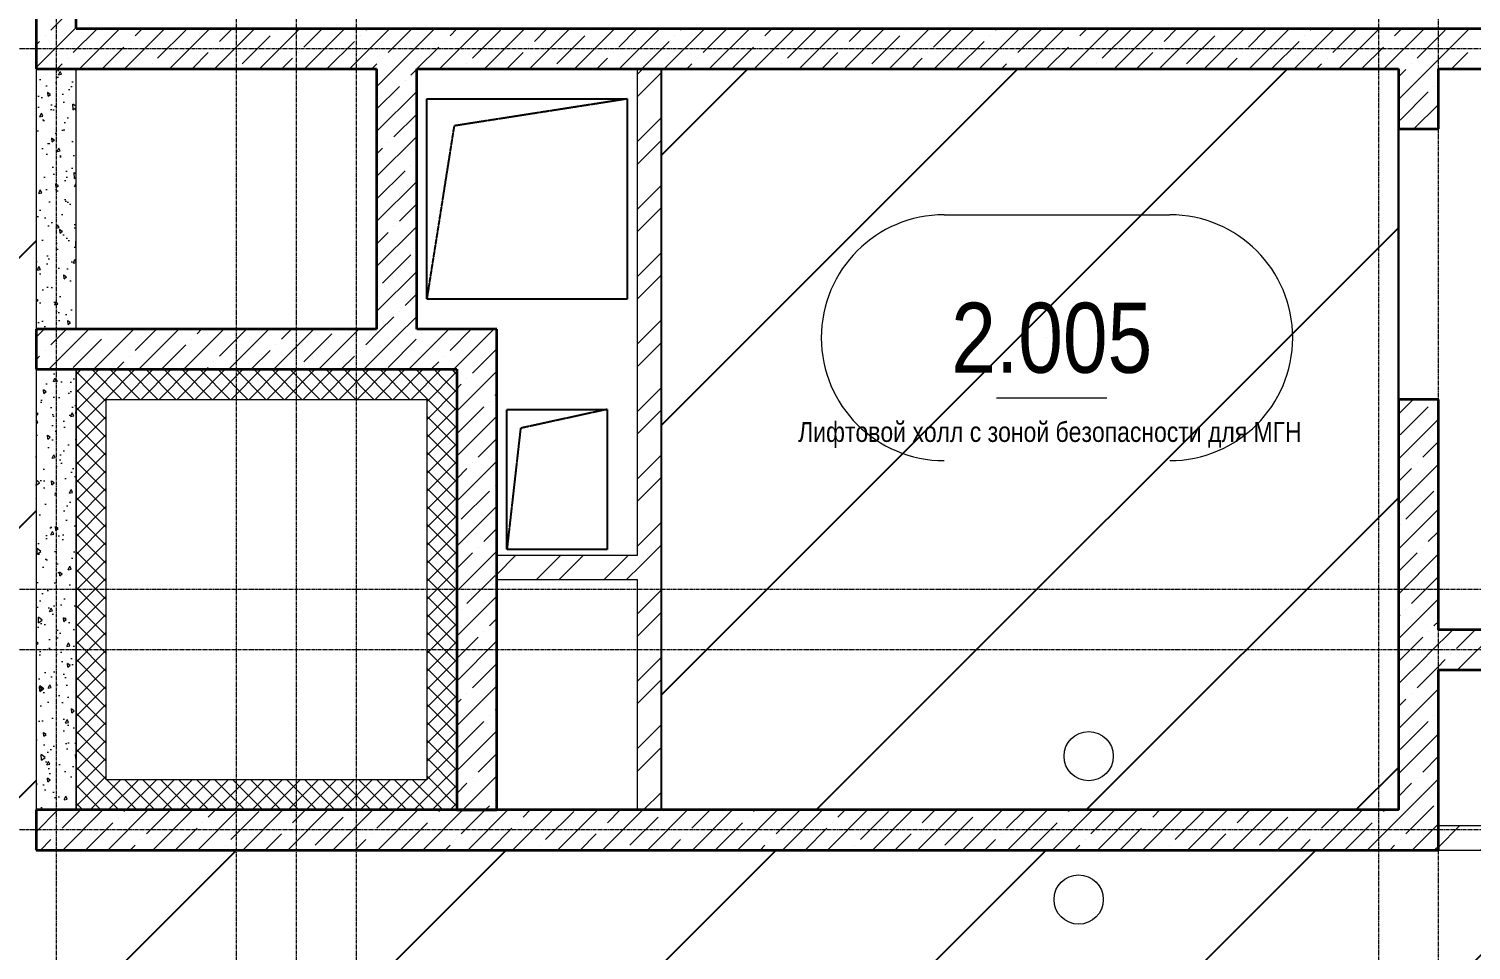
# Model space of a CAD drawing. Header units: millimetres. Extents: x 538266 to 1167394, y 114608 to 637157.
# Drawn here: x 840502 to 847701, y 147313 to 151913 of the extents above; entities that cross this region are included whole.
import ezdxf
from ezdxf.enums import TextEntityAlignment as Align

# ---------------------------------------------------------------- set-up
doc = ezdxf.new("R2010")
doc.units = ezdxf.units.MM
doc.linetypes.add('CENTER2', pattern=[28.575, 19.05, -3.175, 3.175, -3.175])
doc.linetypes.add('HIDDEN', pattern=[9.525, 6.35, -3.175])
doc.layers.get('Defpoints').update_dxf_attribs({"color": 140})
for name, color, linetype, lineweight in [('АР_Area', 5, 'Continuous', 5), ('АР_Стены ЖБ', 7, 'Continuous', 35), ('АР_Стены кирпич', 32, 'Continuous', 20), ('АР_Стены ПЕНОблок', 52, 'Continuous', 20), ('АР_Утеплитель', 31, 'Continuous', 0), ('АР_Штриховка', 8, 'Continuous', 0)]:
    doc.layers.add(name, color=color, linetype=linetype, lineweight=lineweight)
doc.layers.add('РД_Оси_100', color=7, linetype='Continuous', lineweight=0, true_color=0x525252)
doc.layers.add('СКУД', color=7, linetype='Continuous', lineweight=30, true_color=0xff1a1a)
doc.layers.add('ФВ-5', color=7, linetype='Continuous')
doc.styles.add('style1', font='ARIALN.TTF')

# ---------------------------------------------------------------- blocks, each defined once
blk = doc.blocks.new('MOK-МаркаПом_овал_ареал')
for p, q in [((-5.365, 6.138), (5.888, 6.138)), ((-2.75, -3), (2.75, -3))]:
    blk.add_line(p, q)
for centre, radius, start, end in [((-5.365, 0), 6.138, 90, 270), ((5.888, 0), 6.138, 270, 90), ((-7.411, 0), 7.161, 0, 0.00095)]:
    blk.add_arc(centre, radius, start, end)
at = {"color": 0, "style": 'style1'}
blk.add_attdef('АР-ПОМЕЩЕНИЕ:НОМЕР', text='', height=3, dxfattribs=at).set_placement((0.261, 0), align=Align.MIDDLE)
at = {"layer": 'Defpoints', "color": 2, "style": 'style1'}
blk.add_attdef('АР-ПОМЕЩЕНИЕ:НАИМЕНОВАНИЕ', text='', height=1, dxfattribs=at).set_placement((-0.094, -4.814), align=Align.MIDDLE)
blk = doc.blocks.new('2_этаж')
at = {"layer": 'АР_Штриховка', "linetype": 'Continuous', "lineweight": 0, "true_color": 0x000000}
h = blk.add_hatch(dxfattribs=at)
h.set_pattern_fill('AR-CONC', color=18, angle=45, style=0)
h.set_pattern_definition([(95, (602274.53, -6e-11), (140.09465, 117.55338), [19.05, -209.55]), (40, (602274.53, -6e-11), (-160.01845, 110.17673), [15.24, -167.64058]), (145.45144, (602286.2, 9.8), (-19.9238, 227.7301), [16.19, -178.09024]), (91.1842, (602238.6, 35.92), (221.41024, 161.9534), [28.575, -314.325]), (141.63556, (602257.06, 49.42), (-7.0866, 342.82676), [24.28502, -267.1356]), (36.18415, (602238.6, 35.92), (-7.0866, 342.82676), [22.85997, -251.45973]), (66, (602265.55, 44.9), (179.51998, 34.89515), [19.05, -209.55]), (11, (602265.55, 44.9), (-86.53993, 173.9412), [15.24, -167.64]), (116.45145, (602280.51, 47.81), (92.98005, 208.83634), [16.19, -178.08994]), (82.5, (602274.53, -6e-11), (-57.60547, 61.973414), [0, -165.608, 0, -170.18, 0, -168.275]), (52.5, (602274.53, -6e-11), (-23.589727, 118.087), [0, -97.028, 0, -161.798, 0, -64.135]), (12.5, (602234.48, -40.05), (99.927863, 91.826196), [0, -63.5, 0, -198.12, 0, -262.89]), (2.5, (602216.52, -58.01), (86.763904, 122.72239), [0, -82.55, 0, -131.572, 0, -186.69])])
h.paths.add_polyline_path([(684173.6, 150413.2), (684373.6, 150413.2), (684373.6, 151713.2), (684173.6, 151713.2)], flags=0)
h = blk.add_hatch(dxfattribs=at)
h.set_pattern_fill('ANSI32', color=18, scale=25, angle=-360, style=0)
h.set_pattern_definition([(45, (602274.53, 3e-11), (-168.3798, 168.3798), []), (45, (602386.78, 3e-11), (-168.3798, 168.3798), [])])
h.paths.add_polyline_path([(687293.6, 151713.2), (687173.6, 151713.2), (687173.6, 149283.2), (687203.6, 149203.2), (687293.6, 149163.2)], flags=0)
h.paths.add_polyline_path([(687293.6, 149163.2), (687203.6, 149203.2), (687173.6, 149163.2), (687173.6, 148013.2), (687293.6, 148013.2)], flags=0)
h = blk.add_hatch(dxfattribs=at)
h.set_pattern_fill('AR-CONC', color=18, angle=45, style=0)
h.set_pattern_definition([(95, (602274.53, 0), (140.09465, 117.55338), [19.05, -209.55]), (40, (602274.53, 0), (-160.01845, 110.17673), [15.24, -167.64058]), (145.45144, (602286.2, 9.8), (-19.9238, 227.7301), [16.19, -178.09024]), (91.1842, (602238.6, 35.92), (221.41024, 161.9534), [28.575, -314.325]), (141.63556, (602257.06, 49.42), (-7.0866, 342.82676), [24.28502, -267.1356]), (36.18415, (602238.6, 35.92), (-7.0866, 342.82676), [22.85997, -251.45973]), (66, (602265.55, 44.9), (179.51998, 34.89515), [19.05, -209.55]), (11, (602265.55, 44.9), (-86.53993, 173.9412), [15.24, -167.64]), (116.45145, (602280.51, 47.81), (92.98005, 208.83634), [16.19, -178.08994]), (82.5, (602274.53, 0), (-57.60547, 61.973414), [0, -165.608, 0, -170.18, 0, -168.275]), (52.5, (602274.53, 0), (-23.589727, 118.087), [0, -97.028, 0, -161.798, 0, -64.135]), (12.5, (602234.48, -40.05), (99.927863, 91.826196), [0, -63.5, 0, -198.12, 0, -262.89]), (2.5, (602216.52, -58.01), (86.763904, 122.72239), [0, -82.55, 0, -131.572, 0, -186.69])])
h.paths.add_polyline_path([(684173.6, 148013.2), (684373.6, 148013.2), (684373.6, 150213.2), (684173.6, 150213.2)], flags=0)
h = blk.add_hatch(dxfattribs=at)
h.set_pattern_fill('ANSI37', color=18, scale=20, angle=-360, style=0)
h.set_pattern_definition([(45, (602274.53, 3e-11), (-44.90128, 44.90128), []), (135, (602274.53, 3e-11), (-44.90128, -44.90128), [])])
h.paths.add_polyline_path([(684523.6, 150063.2), (684373.6, 150213.2), (684373.6, 148013.2), (684523.6, 148163.2)], flags=0)
h = blk.add_hatch(dxfattribs=at)
h.set_pattern_fill('ANSI37', color=18, scale=20, angle=-360, style=0)
h.set_pattern_definition([(45, (602274.53, -0.0002), (-44.90128, 44.90128), []), (135, (602274.53, -0.0002), (-44.90128, -44.90128), [])])
h.paths.add_polyline_path([(684373.6, 150213.2), (684523.6, 150063.2), (686123.6, 150063.2), (686273.6, 150213.2)], flags=0)
h = blk.add_hatch(dxfattribs=at)
h.set_pattern_fill('ANSI37', color=18, scale=20, style=0)
h.set_pattern_definition([(45, (602274.53, -3e-11), (-44.90128, 44.90128), []), (135, (602274.53, -3e-11), (-44.90128, -44.90128), [])])
h.paths.add_polyline_path([(686123.6, 148163.2), (686273.6, 148013.2), (686273.6, 150213.2), (686123.6, 150063.2)], flags=0)
h = blk.add_hatch(dxfattribs=at)
h.set_pattern_fill('ANSI32', color=18, scale=25, angle=-360, style=0)
h.set_pattern_definition([(45, (602274.53, -4e-10), (-168.3798, 168.3798), []), (45, (602386.78, -4e-10), (-168.3798, 168.3798), [])])
h.paths.add_polyline_path([(686473.6, 149283.2), (686473.6, 149163.2), (687173.6, 149163.2), (687203.6, 149203.2), (687173.6, 149283.2)], flags=0)
h = blk.add_hatch(dxfattribs=at)
h.set_pattern_fill('ANSI37', color=18, scale=20, angle=-360, style=0)
h.set_pattern_definition([(45, (602274.53, -0.0002), (-44.90128, 44.90128), []), (135, (602274.53, -0.0002), (-44.90128, -44.90128), [])])
h.paths.add_polyline_path([(684523.6, 148163.2), (684373.6, 148013.2), (686273.6, 148013.2), (686123.6, 148163.2)], flags=0)
h = blk.add_hatch(dxfattribs=at)
h.set_pattern_fill('ANSI32', color=18, scale=25, style=0)
h.set_pattern_definition([(45, (602274.53, 9e-05), (-168.3798, 168.3798), []), (45, (602386.78, 9e-05), (-168.3798, 168.3798), [])])
h.paths.add_polyline_path([(691173.6, 147933.2), (691173.6, 147813.2), (692875.3, 147813.2), (692875.3, 147933.2)], flags=0)
at = {"color": 18, "linetype": 'HIDDEN', "ltscale": 0.07, "true_color": 0x000000}
for p, q in [((686123.6, 151563.2), (687123.6, 151563.2)), ((686123.6, 150563.2), (686123.6, 151563.2)), ((686123.6, 151563.2), (687123.6, 151563.2)), ((686123.6, 150563.2), (686123.6, 151563.2)), ((687123.6, 151563.2), (686260.1, 151428.6)), ((687123.6, 151563.2), (686260.1, 151428.6)), ((687123.6, 151563.2), (687123.6, 150563.2)), ((687123.6, 151563.2), (687123.6, 150563.2)), ((686260.1, 151428.6), (686123.6, 150563.2)), ((686260.1, 151428.6), (686123.6, 150563.2)), ((687123.6, 150563.2), (686123.6, 150563.2)), ((687123.6, 150563.2), (686123.6, 150563.2)), ((686523.6, 150013.2), (687023.6, 150013.2)), ((686523.6, 149313.2), (686523.6, 150013.2)), ((686523.6, 150013.2), (687023.6, 150013.2)), ((686523.6, 149313.2), (686523.6, 150013.2)), ((687023.6, 150013.2), (686591.9, 149919)), ((687023.6, 150013.2), (686591.9, 149919)), ((687023.6, 150013.2), (687023.6, 149313.2)), ((687023.6, 150013.2), (687023.6, 149313.2)), ((686591.9, 149919), (686523.6, 149313.2)), ((686591.9, 149919), (686523.6, 149313.2)), ((687023.6, 149313.2), (686523.6, 149313.2)), ((687023.6, 149313.2), (686523.6, 149313.2))]:
    blk.add_line(p, q, dxfattribs=at)
at = {"layer": 'АР_Стены ЖБ', "color": 18, "linetype": 'Continuous', "lineweight": 35, "true_color": 0x000000}
for p, q in [((684173.6, 156113.2), (684173.6, 151713.2)), ((684373.6, 151913.2), (684373.6, 155913.2)), ((685873.6, 151913.2), (684373.6, 151913.2)), ((691173.6, 151913.2), (685873.6, 151913.2)), ((692873.6, 151913.2), (691173.6, 151913.2)), ((684173.6, 151713.2), (685873.6, 151713.2)), ((685873.6, 151713.2), (685873.6, 150413.2)), ((686073.6, 151713.2), (690973.6, 151713.2)), ((686073.6, 150413.2), (686073.6, 151713.2)), ((690973.6, 151713.2), (690973.6, 151413.2)), ((691173.6, 151713.2), (692873.6, 151713.2)), ((691173.6, 151413.2), (691173.6, 151713.2)), ((690973.6, 151413.2), (691173.6, 151413.2)), ((684173.6, 150413.2), (684173.6, 150213.2)), ((685873.6, 150413.2), (684173.6, 150413.2)), ((686473.6, 150413.2), (686073.6, 150413.2)), ((686473.6, 148013.2), (686473.6, 150413.2)), ((684173.6, 150213.2), (685873.6, 150213.2)), ((685873.6, 150213.2), (686273.6, 150213.2)), ((686273.6, 150213.2), (686273.6, 148013.2)), ((691173.6, 150063.2), (690973.6, 150063.2)), ((690973.6, 150063.2), (690973.6, 148713.2)), ((691173.6, 148913.2), (691173.6, 150063.2)), ((692873.6, 148913.2), (691173.6, 148913.2)), ((690973.6, 148713.2), (690973.6, 148013.2)), ((691173.6, 147813.2), (691173.6, 148713.2)), ((691173.6, 148713.2), (692873.6, 148713.2)), ((690973.6, 148013.2), (684173.6, 148013.2)), ((684173.6, 148013.2), (684173.6, 147813.2)), ((686273.6, 148013.2), (686473.6, 148013.2)), ((684173.6, 147813.2), (691173.6, 147813.2))]:
    blk.add_line(p, q, dxfattribs=at)
at = {"layer": 'АР_Стены кирпич', "color": 18, "linetype": 'Continuous', "lineweight": 20, "true_color": 0x000000}
for p, q in [((687293.6, 151713.2), (687173.6, 151713.2)), ((687173.6, 151713.2), (687173.6, 149283.2)), ((687293.6, 149163.2), (687293.6, 151713.2)), ((686473.6, 149283.2), (686473.6, 149163.2)), ((687173.6, 149283.2), (686473.6, 149283.2)), ((686473.6, 149163.2), (687173.6, 149163.2)), ((687173.6, 149163.2), (687173.6, 148013.2)), ((687293.6, 148013.2), (687293.6, 149163.2)), ((687173.6, 148013.2), (687293.6, 148013.2)), ((691173.6, 147933.2), (691173.6, 147813.2)), ((692875.3, 147933.2), (691173.6, 147933.2)), ((691173.6, 147813.2), (692875.3, 147813.2))]:
    blk.add_line(p, q, dxfattribs=at)
at = {"layer": 'АР_Стены ПЕНОблок', "color": 18, "linetype": 'Continuous', "lineweight": 20, "true_color": 0x000000}
for p, q in [((684373.6, 151713.2), (684173.6, 151713.2)), ((684173.6, 151713.2), (684173.6, 150413.2)), ((684373.6, 150413.2), (684373.6, 151713.2)), ((684173.6, 150413.2), (684373.6, 150413.2)), ((684373.6, 150213.2), (684173.6, 150213.2)), ((684173.6, 150213.2), (684173.6, 148013.2)), ((684373.6, 148013.2), (684373.6, 150213.2)), ((684173.6, 148013.2), (684373.6, 148013.2))]:
    blk.add_line(p, q, dxfattribs=at)
at = {"layer": 'АР_Утеплитель', "color": 18, "linetype": 'Continuous', "lineweight": 0, "true_color": 0x000000}
for p, q in [((684373.6, 150213.2), (684373.6, 148013.2)), ((686273.6, 150213.2), (684373.6, 150213.2)), ((686273.6, 148013.2), (686273.6, 150213.2)), ((684523.6, 148163.2), (684523.6, 150063.2)), ((684523.6, 150063.2), (686123.6, 150063.2)), ((686123.6, 150063.2), (686123.6, 148163.2)), ((686123.6, 148163.2), (684523.6, 148163.2)), ((684373.6, 148013.2), (686273.6, 148013.2))]:
    blk.add_line(p, q, dxfattribs=at)
at = {"layer": 'АР_Штриховка', "color": 18, "linetype": 'Continuous', "lineweight": 5, "true_color": 0x000000}
for p, q in [((684247.4, 151906.6), (684373.6, 152032.8)), ((684173.6, 151720.5), (684373.6, 151920.5)), ((684359.7, 151794.4), (684478.5, 151913.2)), ((684390.8, 151713.2), (684590.8, 151913.2)), ((684615.3, 151713.2), (684815.3, 151913.2)), ((684668.4, 151878.6), (684703, 151913.2)), ((684780.6, 151766.3), (684920.9, 151906.6)), ((684839.8, 151713.2), (685039.8, 151913.2)), ((685064.3, 151713.2), (685264.3, 151913.2)), ((685089.3, 151850.5), (685152.1, 151913.2)), ((685288.8, 151713.2), (685488.8, 151913.2)), ((685370, 151906.6), (685370, 151906.6)), ((685510.3, 151822.5), (685601.1, 151913.2)), ((685513.3, 151713.2), (685713.3, 151913.2)), ((685819, 151906.6), (685825.6, 151913.2)), ((685893.3, 151868.8), (685937.8, 151913.2)), ((685931.2, 151794.4), (686050.1, 151913.2)), ((685992.7, 151743.6), (686162.3, 151913.2)), ((686186.8, 151713.2), (686386.8, 151913.2)), ((686239.9, 151878.6), (686274.6, 151913.2)), ((686352.2, 151766.3), (686492.5, 151906.6)), ((686411.4, 151713.2), (686611.4, 151913.2)), ((686635.9, 151713.2), (686835.9, 151913.2)), ((686660.9, 151850.5), (686723.6, 151913.2)), ((686860.4, 151713.2), (687060.4, 151913.2)), ((686941.5, 151906.6), (686941.5, 151906.6)), ((687081.8, 151822.5), (687172.6, 151913.2)), ((687084.9, 151713.2), (687284.9, 151913.2)), ((687309.4, 151713.2), (687509.4, 151913.2)), ((687390.5, 151906.6), (687397.1, 151913.2)), ((687502.8, 151794.4), (687621.6, 151913.2)), ((687533.9, 151713.2), (687733.9, 151913.2)), ((687758.4, 151713.2), (687958.4, 151913.2)), ((687811.5, 151878.6), (687846.1, 151913.2)), ((687923.7, 151766.3), (688064, 151906.6)), ((687982.9, 151713.2), (688182.9, 151913.2)), ((688207.4, 151713.2), (688407.4, 151913.2)), ((688232.4, 151850.5), (688295.1, 151913.2)), ((688431.9, 151713.2), (688631.9, 151913.2)), ((688513.1, 151906.6), (688513.1, 151906.6)), ((688653.4, 151822.5), (688744.2, 151913.2)), ((688656.4, 151713.2), (688856.4, 151913.2)), ((688880.9, 151713.2), (689080.9, 151913.2)), ((688962.1, 151906.6), (688968.7, 151913.2)), ((689074.3, 151794.4), (689193.2, 151913.2)), ((689105.4, 151713.2), (689305.4, 151913.2)), ((689329.9, 151713.2), (689529.9, 151913.2)), ((689383, 151878.6), (689417.7, 151913.2)), ((689495.3, 151766.3), (689635.6, 151906.6)), ((689554.4, 151713.2), (689754.4, 151913.2)), ((689778.9, 151713.2), (689978.9, 151913.2)), ((689804, 151850.5), (689866.7, 151913.2)), ((690003.5, 151713.2), (690203.5, 151913.2)), ((690084.6, 151906.6), (690084.6, 151906.6)), ((690224.9, 151822.5), (690315.7, 151913.2)), ((690228, 151713.2), (690428, 151913.2)), ((690452.5, 151713.2), (690652.5, 151913.2)), ((690533.6, 151906.6), (690540.2, 151913.2)), ((690645.9, 151794.4), (690764.7, 151913.2)), ((690677, 151713.2), (690877, 151913.2)), ((690901.5, 151713.2), (691101.5, 151913.2)), ((690954.6, 151878.6), (690989.2, 151913.2)), ((691141.4, 151841), (691207.1, 151906.6)), ((691146.4, 151733.6), (691326, 151913.2)), ((684173.6, 151832.8), (684191.3, 151850.5)), ((684219.4, 151878.6), (684219.4, 151878.6)), ((684640.3, 151850.5), (684640.3, 151850.5)), ((685201.6, 151738.3), (685341.9, 151878.6)), ((685625.6, 151713.2), (685762.8, 151850.5)), ((685737.8, 151713.2), (685893.3, 151868.8)), ((685790.9, 151878.6), (685790.9, 151878.6)), ((686211.9, 151850.5), (686211.9, 151850.5)), ((686773.1, 151738.3), (686913.4, 151878.6)), ((687197.1, 151713.2), (687334.4, 151850.5)), ((687362.5, 151878.6), (687362.5, 151878.6)), ((687783.4, 151850.5), (687783.4, 151850.5)), ((688344.7, 151738.3), (688485, 151878.6)), ((688768.7, 151713.2), (688905.9, 151850.5)), ((688934, 151878.6), (688934, 151878.6)), ((689355, 151850.5), (689355, 151850.5)), ((689916.2, 151738.3), (690056.5, 151878.6)), ((690340.2, 151713.2), (690477.5, 151850.5)), ((690505.5, 151878.6), (690505.5, 151878.6)), ((690926.5, 151850.5), (690926.5, 151850.5)), ((691066.8, 151766.3), (691141.4, 151841)), ((684331.6, 151766.3), (684331.6, 151766.3)), ((684503, 151713.2), (684612.3, 151822.5)), ((684952.1, 151713.2), (685033.2, 151794.4)), ((685061.3, 151822.5), (685061.3, 151822.5)), ((685401.1, 151713.2), (685454.2, 151766.3)), ((685482.2, 151794.4), (685482.2, 151794.4)), ((685903.2, 151766.3), (685903.2, 151766.3)), ((686074.6, 151713.2), (686183.8, 151822.5)), ((686523.6, 151713.2), (686604.7, 151794.4)), ((686632.8, 151822.5), (686632.8, 151822.5)), ((686972.6, 151713.2), (687025.7, 151766.3)), ((687053.8, 151794.4), (687053.8, 151794.4)), ((687474.7, 151766.3), (687474.7, 151766.3)), ((687646.1, 151713.2), (687755.3, 151822.5)), ((688095.1, 151713.2), (688176.3, 151794.4)), ((688204.4, 151822.5), (688204.4, 151822.5)), ((688544.2, 151713.2), (688597.2, 151766.3)), ((688625.3, 151794.4), (688625.3, 151794.4)), ((689046.3, 151766.3), (689046.3, 151766.3)), ((689217.7, 151713.2), (689326.9, 151822.5)), ((689666.7, 151713.2), (689747.8, 151794.4)), ((689775.9, 151822.5), (689775.9, 151822.5)), ((690115.7, 151713.2), (690168.8, 151766.3)), ((690196.8, 151794.4), (690196.8, 151794.4)), ((690617.8, 151766.3), (690617.8, 151766.3)), ((690789.2, 151713.2), (690898.4, 151822.5)), ((691238.2, 151713.2), (691319.4, 151794.4)), ((684278.5, 151713.2), (684303.6, 151738.3)), ((684752.6, 151738.3), (684752.6, 151738.3)), ((685850.1, 151713.2), (685875.1, 151738.3)), ((685873.6, 151624.5), (685992.7, 151743.6)), ((686043.5, 151682.1), (686073.6, 151712.2)), ((686324.1, 151738.3), (686324.1, 151738.3)), ((687421.6, 151713.2), (687446.6, 151738.3)), ((687895.7, 151738.3), (687895.7, 151738.3)), ((688993.2, 151713.2), (689018.2, 151738.3)), ((689467.2, 151738.3), (689467.2, 151738.3)), ((690564.7, 151713.2), (690589.7, 151738.3)), ((690973.6, 151560.8), (691146.4, 151733.6)), ((690973.6, 151673.1), (691010.7, 151710.2)), ((691038.7, 151738.3), (691038.7, 151738.3)), ((685873.6, 151512.2), (685987.4, 151626)), ((686015.4, 151654.1), (686015.4, 151654.1)), ((691151, 151626), (691151, 151626)), ((685873.6, 151400), (686073.6, 151600)), ((690982.6, 151457.6), (691122.9, 151597.9)), ((685959.3, 151373.4), (686073.6, 151487.7)), ((691050.5, 151413.2), (691173.6, 151536.3)), ((691162.7, 151413.2), (691173.6, 151424.1)), ((685873.6, 151175.5), (686073.6, 151375.5)), ((685931.2, 151345.4), (685931.2, 151345.4)), ((685873.6, 151287.7), (685903.2, 151317.3)), ((686071.5, 151261.2), (686073.6, 151263.2)), ((685875.1, 151064.7), (686015.4, 151205.1)), ((686043.5, 151233.1), (686043.5, 151233.1)), ((685873.6, 150951), (686073.6, 151151)), ((685987.4, 150952.5), (686073.6, 151038.7)), ((685873.6, 150726.5), (686073.6, 150926.5)), ((685873.6, 150838.7), (685931.2, 150896.4)), ((685959.3, 150924.4), (685959.3, 150924.4)), ((685903.2, 150643.8), (686043.5, 150784.1)), ((686071.5, 150812.2), (686071.5, 150812.2)), ((685873.6, 150501.9), (686073.6, 150701.9)), ((685875.1, 150615.7), (685875.1, 150615.7)), ((686015.4, 150531.5), (686073.6, 150589.7)), ((685887, 150403.2), (685959.3, 150475.4)), ((685970.9, 150374.7), (686073.6, 150477.4)), ((685987.4, 150503.5), (685987.4, 150503.5)), ((684173.6, 150373.5), (684213.3, 150413.2)), ((684237.8, 150213.2), (684437.8, 150413.2)), ((684247.4, 150335.1), (684325.6, 150413.2)), ((684462.3, 150213.2), (684662.3, 150413.2)), ((684528.1, 150391.2), (684528.1, 150391.2)), ((684668.4, 150307), (684774.6, 150413.2)), ((684686.8, 150213.2), (684886.8, 150413.2)), ((684911.4, 150213.2), (685111.4, 150413.2)), ((684977.1, 150391.2), (684999.1, 150413.2)), ((685089.3, 150279), (685223.6, 150413.2)), ((685135.9, 150213.2), (685335.9, 150413.2)), ((685360.4, 150213.2), (685560.4, 150413.2)), ((685398, 150363.2), (685448.1, 150413.2)), ((685510.3, 150250.9), (685650.6, 150391.2)), ((685584.9, 150213.2), (685784.9, 150413.2)), ((685819, 150335.1), (685887, 150403.2)), ((686033.9, 150213.2), (686233.9, 150413.2)), ((686099.6, 150391.2), (686099.6, 150391.2)), ((686239.9, 150307), (686346.1, 150413.2)), ((686258.4, 150213.2), (686458.4, 150413.2)), ((684359.7, 150222.8), (684500, 150363.2)), ((684799.1, 150213.2), (684920.9, 150335.1)), ((684949, 150363.2), (684949, 150363.2)), ((685370, 150335.1), (685370, 150335.1)), ((685809.4, 150213.2), (685924.9, 150328.8)), ((685924.9, 150328.8), (685970.9, 150374.7)), ((685931.2, 150222.8), (686071.5, 150363.2)), ((686352.2, 150194.8), (686473.6, 150316.2)), ((684173.6, 150261.2), (684191.3, 150279)), ((684219.4, 150307), (684219.4, 150307)), ((684574.6, 150213.2), (684612.3, 150250.9)), ((684640.3, 150279), (684640.3, 150279)), ((685061.3, 150250.9), (685061.3, 150250.9)), ((685248.1, 150213.2), (685341.9, 150307)), ((685697.1, 150213.2), (685762.8, 150279)), ((685790.9, 150307), (685790.9, 150307)), ((686146.1, 150213.2), (686183.8, 150250.9)), ((686211.9, 150279), (686211.9, 150279)), ((685023.6, 150213.2), (685033.2, 150222.8)), ((685482.2, 150222.8), (685482.2, 150222.8)), ((686273.6, 150003.9), (686473.6, 150203.9)), ((686273.6, 150116.2), (686296.1, 150138.7)), ((686324.1, 150166.7), (686324.1, 150166.7)), ((686436.4, 150054.5), (686436.4, 150054.5)), ((686464.4, 150082.5), (686473.6, 150091.7)), ((690973.6, 149989.3), (691047.5, 150063.2)), ((691151, 150054.5), (691151, 150054.5)), ((686273.6, 149891.7), (686408.3, 150026.4)), ((686273.6, 149779.4), (686473.6, 149979.4)), ((690973.6, 149764.8), (691173.6, 149964.8)), ((690982.6, 149886.1), (691122.9, 150026.4)), ((686380.2, 149773.8), (686473.6, 149867.2)), ((691094.9, 149773.8), (691173.6, 149852.5)), ((686273.6, 149554.9), (686473.6, 149754.9)), ((686352.2, 149745.8), (686352.2, 149745.8)), ((690973.6, 149540.3), (691173.6, 149740.3)), ((691066.8, 149745.8), (691066.8, 149745.8)), ((686273.6, 149667.2), (686324.1, 149717.7)), ((690973.6, 149652.5), (691038.7, 149717.7)), ((686296.1, 149465.1), (686436.4, 149605.5)), ((686464.4, 149633.5), (686464.4, 149633.5)), ((691010.7, 149465.1), (691151, 149605.5)), ((686273.6, 149330.4), (686473.6, 149530.4)), ((690973.6, 149315.8), (691173.6, 149515.8)), ((686408.3, 149352.9), (686473.6, 149418.2)), ((690982.6, 149437.1), (690982.6, 149437.1)), ((691122.9, 149352.9), (691173.6, 149403.5)), ((686380.2, 149324.8), (686380.2, 149324.8)), ((691094.9, 149324.8), (691094.9, 149324.8)), ((686273.6, 149105.9), (686473.6, 149305.9)), ((686273.6, 149218.2), (686352.2, 149296.8)), ((690973.6, 149203.5), (691066.8, 149296.8)), ((690973.6, 149091.3), (691173.6, 149291.3)), ((686324.1, 149044.2), (686464.4, 149184.5)), ((691038.7, 149044.2), (691173.6, 149179)), ((686273.6, 148881.4), (686473.6, 149081.4)), ((690973.6, 148866.8), (691173.6, 149066.8)), ((686296.1, 149016.1), (686296.1, 149016.1)), ((686436.4, 148931.9), (686473.6, 148969.1)), ((690973.6, 148979), (690982.6, 148988.1)), ((691010.7, 149016.1), (691010.7, 149016.1)), ((691151, 148931.9), (691173.6, 148954.5)), ((686273.6, 148769.1), (686380.2, 148875.8)), ((686408.3, 148903.9), (686408.3, 148903.9)), ((690973.6, 148754.5), (691094.9, 148875.8)), ((691122.9, 148903.9), (691122.9, 148903.9)), ((691131, 148799.7), (691244.6, 148913.2)), ((691263.3, 148819.7), (691356.8, 148913.2)), ((691269.1, 148713.2), (691469.1, 148913.2)), ((686273.6, 148656.9), (686473.6, 148856.9)), ((686352.2, 148623.2), (686473.6, 148744.6)), ((690973.6, 148642.3), (691101.4, 148770)), ((691101.4, 148770), (691131, 148799.7)), ((691166.4, 148722.8), (691207.1, 148763.6)), ((691235.2, 148791.6), (691235.2, 148791.6)), ((691066.8, 148623.2), (691166.4, 148722.8)), ((686273.6, 148432.4), (686473.6, 148632.4)), ((686324.1, 148595.2), (686324.1, 148595.2)), ((690973.6, 148417.7), (691173.6, 148617.7)), ((691038.7, 148595.2), (691038.7, 148595.2)), ((686273.6, 148544.6), (686296.1, 148567.1)), ((686464.4, 148511), (686473.6, 148520.1)), ((690973.6, 148530), (691010.7, 148567.1)), ((686273.6, 148320.1), (686408.3, 148454.9)), ((686436.4, 148482.9), (686436.4, 148482.9)), ((690982.6, 148314.5), (691122.9, 148454.9)), ((691151, 148482.9), (691151, 148482.9)), ((686273.6, 148207.9), (686473.6, 148407.9)), ((690973.6, 148193.2), (691173.6, 148393.2)), ((686380.2, 148202.3), (686473.6, 148295.6)), ((691094.9, 148202.3), (691173.6, 148281)), ((686303.5, 148013.2), (686473.6, 148183.4)), ((686352.2, 148174.2), (686352.2, 148174.2)), ((690995.8, 147991), (691173.6, 148168.7)), ((691066.8, 148174.2), (691066.8, 148174.2)), ((686273.6, 148095.6), (686324.1, 148146.2)), ((690973.6, 148081), (691038.7, 148146.2)), ((684173.6, 147903.9), (684282.9, 148013.2)), ((684303.6, 147921.7), (684395.1, 148013.2)), ((684307.4, 147813.2), (684507.4, 148013.2)), ((684531.9, 147813.2), (684731.9, 148013.2)), ((684612.3, 148005.8), (684619.7, 148013.2)), ((684724.5, 147893.6), (684844.2, 148013.2)), ((684756.4, 147813.2), (684956.4, 148013.2)), ((684980.9, 147813.2), (685180.9, 148013.2)), ((685033.2, 147977.8), (685068.7, 148013.2)), ((685205.4, 147813.2), (685405.4, 148013.2)), ((685429.9, 147813.2), (685629.9, 148013.2)), ((685454.2, 147949.7), (685517.7, 148013.2)), ((685654.4, 147813.2), (685854.4, 148013.2)), ((685875.1, 147921.7), (685966.7, 148013.2)), ((685878.9, 147813.2), (686078.9, 148013.2)), ((686103.5, 147813.2), (686303.5, 148013.2)), ((686183.8, 148005.8), (686191.2, 148013.2)), ((686296.1, 147893.6), (686415.7, 148013.2)), ((686328, 147813.2), (686528, 148013.2)), ((686415.7, 148013.2), (686436.4, 148033.9)), ((686464.4, 148062), (686464.4, 148062)), ((686552.5, 147813.2), (686752.5, 148013.2)), ((686604.7, 147977.8), (686640.2, 148013.2)), ((686777, 147813.2), (686977, 148013.2)), ((687001.5, 147813.2), (687201.5, 148013.2)), ((687025.7, 147949.7), (687089.2, 148013.2)), ((687226, 147813.2), (687426, 148013.2)), ((687446.6, 147921.7), (687538.2, 148013.2)), ((687450.5, 147813.2), (687650.5, 148013.2)), ((687675, 147813.2), (687875, 148013.2)), ((687755.3, 148005.8), (687762.7, 148013.2)), ((687867.6, 147893.6), (687987.3, 148013.2)), ((687899.5, 147813.2), (688099.5, 148013.2)), ((688124, 147813.2), (688324, 148013.2)), ((688176.3, 147977.8), (688211.8, 148013.2)), ((688348.5, 147813.2), (688548.5, 148013.2)), ((688573, 147813.2), (688773, 148013.2)), ((688597.2, 147949.7), (688660.8, 148013.2)), ((688797.5, 147813.2), (688997.5, 148013.2)), ((689018.2, 147921.7), (689109.8, 148013.2)), ((689022, 147813.2), (689222, 148013.2)), ((689246.5, 147813.2), (689446.5, 148013.2)), ((689326.9, 148005.8), (689334.3, 148013.2)), ((689439.1, 147893.6), (689558.8, 148013.2)), ((689471, 147813.2), (689671, 148013.2)), ((689695.6, 147813.2), (689895.6, 148013.2)), ((689747.8, 147977.8), (689783.3, 148013.2)), ((689920.1, 147813.2), (690120.1, 148013.2)), ((690144.6, 147813.2), (690344.6, 148013.2)), ((690168.8, 147949.7), (690232.3, 148013.2)), ((690369.1, 147813.2), (690569.1, 148013.2)), ((690589.7, 147921.7), (690681.3, 148013.2)), ((690593.6, 147813.2), (690793.6, 148013.2)), ((690898.4, 148005.8), (690905.8, 148013.2)), ((691052, 147934.9), (691151, 148033.9)), ((684419.7, 147813.2), (684556.1, 147949.7)), ((684584.2, 147977.8), (684584.2, 147977.8)), ((685005.1, 147949.7), (685005.1, 147949.7)), ((685145.5, 147865.5), (685285.8, 148005.8)), ((685566.4, 147837.5), (685706.7, 147977.8)), ((685734.8, 148005.8), (685734.8, 148005.8)), ((685991.2, 147813.2), (686127.7, 147949.7)), ((686155.7, 147977.8), (686155.7, 147977.8)), ((686576.7, 147949.7), (686576.7, 147949.7)), ((686717, 147865.5), (686857.3, 148005.8)), ((687137.9, 147837.5), (687278.3, 147977.8)), ((687306.3, 148005.8), (687306.3, 148005.8)), ((687562.7, 147813.2), (687699.2, 147949.7)), ((687727.3, 147977.8), (687727.3, 147977.8)), ((688148.2, 147949.7), (688148.2, 147949.7)), ((688288.5, 147865.5), (688428.9, 148005.8)), ((688709.5, 147837.5), (688849.8, 147977.8)), ((688877.9, 148005.8), (688877.9, 148005.8)), ((689134.3, 147813.2), (689270.8, 147949.7)), ((689298.8, 147977.8), (689298.8, 147977.8)), ((689719.8, 147949.7), (689719.8, 147949.7)), ((689860.1, 147865.5), (690000.4, 148005.8)), ((690281, 147837.5), (690421.4, 147977.8)), ((690449.4, 148005.8), (690449.4, 148005.8)), ((690705.8, 147813.2), (690842.3, 147949.7)), ((690818.1, 147813.2), (690995.8, 147991)), ((690870.4, 147977.8), (690870.4, 147977.8)), ((691108.1, 147878.7), (691173.6, 147944.2)), ((684275.5, 147893.6), (684275.5, 147893.6)), ((684868.7, 147813.2), (684977.1, 147921.7)), ((685317.7, 147813.2), (685398, 147893.6)), ((685426.1, 147921.7), (685426.1, 147921.7)), ((685847, 147893.6), (685847, 147893.6)), ((686440.2, 147813.2), (686548.6, 147921.7)), ((686889.2, 147813.2), (686969.6, 147893.6)), ((686997.6, 147921.7), (686997.6, 147921.7)), ((687418.6, 147893.6), (687418.6, 147893.6)), ((688011.8, 147813.2), (688120.2, 147921.7)), ((688460.8, 147813.2), (688541.1, 147893.6)), ((688569.2, 147921.7), (688569.2, 147921.7)), ((688990.1, 147893.6), (688990.1, 147893.6)), ((689583.3, 147813.2), (689691.7, 147921.7)), ((690032.3, 147813.2), (690112.7, 147893.6)), ((690140.7, 147921.7), (690140.7, 147921.7)), ((690561.7, 147893.6), (690561.7, 147893.6)), ((691010.7, 147893.6), (691052, 147934.9)), ((691042.6, 147813.2), (691108.1, 147878.7)), ((684195.1, 147813.2), (684247.4, 147865.5)), ((684644.2, 147813.2), (684668.4, 147837.5)), ((684696.4, 147865.5), (684696.4, 147865.5)), ((685117.4, 147837.5), (685117.4, 147837.5)), ((685766.7, 147813.2), (685819, 147865.5)), ((686215.7, 147813.2), (686239.9, 147837.5)), ((686268, 147865.5), (686268, 147865.5)), ((686688.9, 147837.5), (686688.9, 147837.5)), ((687338.2, 147813.2), (687390.5, 147865.5)), ((687787.3, 147813.2), (687811.5, 147837.5)), ((687839.5, 147865.5), (687839.5, 147865.5)), ((688260.5, 147837.5), (688260.5, 147837.5)), ((688909.8, 147813.2), (688962.1, 147865.5)), ((689358.8, 147813.2), (689383, 147837.5)), ((689411.1, 147865.5), (689411.1, 147865.5)), ((689832, 147837.5), (689832, 147837.5)), ((690481.3, 147813.2), (690533.6, 147865.5)), ((690930.3, 147813.2), (690954.6, 147837.5)), ((690982.6, 147865.5), (690982.6, 147865.5)), ((691154.8, 147813.2), (691164.2, 147822.6)), ((691164.2, 147822.6), (691173.6, 147832))]:
    blk.add_line(p, q, dxfattribs=at)
at = {"layer": 'СКУД', "color": 18, "lineweight": 15, "true_color": 0x000000}
for centre in [(689427.6, 148281.6), (689377.6, 147565.7)]:
    blk.add_circle(centre, 122.9, dxfattribs=at)
at = {"layer": 'АР_Area', "color": 18, "linetype": 'Continuous', "lineweight": 15, "true_color": 0x000000}
ref = blk.add_blockref('MOK-МаркаПом_овал_ареал', (689243.3, 150371), dxfattribs=dict(at, xscale=100, yscale=100, zscale=100))
ref.add_attrib('АР-ПОМЕЩЕНИЕ:НОМЕР', '2.005', dxfattribs={"layer": '0', "color": 0, "height": 350, "style": 'style1'}).set_placement((689243.3, 150371), align=Align.MIDDLE)
ref.add_attrib('АР-ПОМЕЩЕНИЕ:НАИМЕНОВАНИЕ', 'Лифтовой холл с зоной безопасности для МГН', dxfattribs={"layer": 'Defpoints', "color": 2, "height": 100, "style": 'style1'}).set_placement((689233.8, 149889.6), align=Align.MIDDLE)
at = {"layer": 'Defpoints', "color": 18, "true_color": 0x000000, "style": 'style1'}
for p in [(677970.6, 219836.4), (678101.2, 211681.4)]:
    blk.add_attdef('АР-ПОМЕЩЕНИЕ:НАИМЕНОВАНИЕ', text='', height=100, dxfattribs=at).set_placement(p, align=Align.MIDDLE)
blk = doc.blocks.new('СОШ_2200_АР_ОСИ_М100_28.05.24')
at = {"layer": 'РД_Оси_100', "color": 251, "linetype": 'CENTER2', "true_color": 0x636466}
blk.add_line((29555, 29400), (-5954.958, 29400), dxfattribs=at)
for points in [[(11400, 139938.679), (11400, -6155)], [(12000.12, -6155), (12300, -5755), (12300, 139538.679), (12000, 139938.679)], [(12600, -6155), (12600, 139938.679)], [(13200, -6155), (12900, -5755), (12900, 139538.679), (13220.167, 139939.357)], [(17850, 139938.679), (18000, 139538.679), (18000, -6194.092)], [(18300, -6196.31), (18300, 139538.679), (18450, 139938.679)], [(29555, 26700), (-5454.958, 26700), (-5954.958, 26850)], [(29555, 26400), (-5454.958, 26400), (-5954.958, 26250)], [(29555, 25500), (-5954.958, 25500)]]:
    blk.add_lwpolyline(points, dxfattribs=at)

msp = doc.modelspace()

# ---------------------------------------------------------------- hatches: boundary and pattern name
at = {"layer": 'ФВ-5'}
h = msp.add_hatch(dxfattribs=at)
h.set_pattern_fill('ANSI31', color=3, scale=300)
h.paths.add_polyline_path([(856937.8, 141853.3), (856717.8, 141633.3), (856717.8, 141593.8), (856417.8, 141593.8), (856417.8, 142493.8), (856717.8, 142493.8), (856717.8, 142082.3), (856937.8, 142302.3), (856937.8, 143613.2), (856037.8, 143613.2), (856037.8, 143603.2), (853264, 143603.2, -0.558775), (852895.5, 143603.2), (851387.8, 143603.2, -0.414214), (851687.8, 143303.2, -1), (851087.8, 143303.2, -0.414214), (851387.8, 143603.2), (850280.2, 143603.2, -0.558775), (849911.7, 143603.2), (849137.8, 143603.2), (848237.8, 143603.2), (847307.8, 143603.2), (847307.8, 143383.2), (846937.8, 143383.2), (846937.8, 143453.2), (846937.8, 143603.2), (846437.8, 143603.2), (846437.8, 142703.2), (846737.8, 142703.2), (846737.8, 142583.2), (846317.8, 142583.2), (846317.8, 143603.2), (845837.8, 143603.2), (842357.8, 143603.2), (842357.8, 143383.2), (842067.8, 143383.2), (842067.8, 143603.2), (841437.8, 143603.2), (839882.8, 143603.2, -0.333315), (840098.8, 143315.3, -1), (839498.8, 143315.3, -0.333315), (839714.7, 143603.2), (838680.2, 143603.2, -0.558775), (838311.7, 143603.2), (837507.8, 143603.2), (837507.8, 143383.2), (837137.8, 143383.2), (837137.8, 141363.2), (837147.8, 141363.2), (837147.8, 140163.2), (837137.8, 136013.2), (837202.3, 136013.2, -0.618518), (837589.5, 136013.2), (840886.2, 136013.2, -0.618518), (841273.3, 136013.2), (841437.8, 136013.2), (841437.8, 136033.2), (842313.7, 136033.2, -0.582347), (842689.5, 136013.2), (843586.2, 136013.2, -0.618518), (843973.3, 136013.2), (844402.3, 136013.2, -0.618518), (844789.5, 136013.2), (845837.8, 136013.2), (845837.8, 136033.2), (847037.8, 136033.2), (848237.8, 136030.6), (848237.8, 136033.2), (849137.8, 136033.2), (850195.6, 136030.2, -0.587964), (850573.3, 136013.2), (851002.3, 136013.2, -0.618518), (851389.5, 136013.2), (852286.2, 136013.2, -0.618518), (852673.3, 136013.2), (853102.3, 136013.2, -0.618518), (853489.5, 136013.2), (855286.2, 136013.2, -0.618518), (855673.3, 136013.2), (856036.9, 136013.2), (856037.8, 136014.1), (856037.8, 136313.2), (856786, 136313.2), (856937.8, 136465.1)])
h.paths.add_polyline_path([(851418, 140993.2), (851968, 140993.2, -1), (851968, 140393.2), (851418, 140393.2, -1)], flags=16)
h.paths.add_polyline_path([(847057.6, 139675.2, -1), (846624.9, 139675.2, -1)], flags=16)
h.paths.add_polyline_path([(847014.3, 139675.2, -1), (846668.2, 139675.2, -1)], flags=0)
h.paths.add_polyline_path([(846977.4, 139675.2, -1), (846705, 139675.2, -1)], flags=0)
h.paths.add_polyline_path([(846737.8, 141603.2), (846437.8, 141603.2), (846437.8, 142503.2), (846737.8, 142503.2)], flags=16)
h.paths.add_polyline_path([(844344.2, 140388.8), (843794.2, 140388.8, -1), (843794.2, 140988.8), (844344.2, 140988.8, -1)], flags=16)
h.paths.add_polyline_path([(836345.4, 144457.5, -0.893187), (836937.8, 144524.5), (836937.8, 145103.2), (835937.8, 145103.2), (833188, 145103.2, -0.582884), (832811.5, 145103.2), (829357.8, 145103.2), (829357.8, 144737.4, -0.255743), (829457.6, 144555.2, -0.284268), (829337.8, 144361.6), (829337.8, 141213.2), (829357.8, 141213.2), (829357.8, 140313.2), (829351.4, 139257.5, -0.265015), (829457.6, 139071.3, -0.284268), (829337.8, 138877.8), (829337.8, 138448.7, -0.284268), (829457.6, 138255.2, -0.284268), (829337.8, 138061.6), (829337.8, 137013.2), (829357.8, 137013.2), (829357.8, 136033.2), (835937.8, 136033.2), (836937.8, 136033.2), (836937.8, 139613.2), (836627.8, 139613.2), (836627.8, 140513.2), (836927.8, 140513.2), (836927.8, 140893.2), (836507.8, 140893.2), (836507.8, 142033.2), (836937.8, 142033.2), (836937.8, 143617.8, -0.284268), (836818.1, 143811.3, -0.284268), (836937.8, 144004.9), (836937.8, 144390.4, -0.893187)])
h.paths.add_polyline_path([(840537.8, 148013.2), (840537.8, 150213.2), (840537.8, 150413.2), (840537.8, 151713.2), (840537.8, 156113.2), (841187.8, 156113.2), (841187.8, 156333.2), (841427.8, 156333.2), (841427.8, 156683.1, -0.270169), (841318.1, 156871.3, -0.270169), (841427.8, 157059.6), (841427.8, 158016.9, -0.270169), (841318.1, 158205.2, -0.270169), (841427.8, 158393.4), (841427.8, 158493.2), (840857.8, 158493.2), (840857.8, 158718.2), (840582.8, 159194.6), (840604.5, 159207.1), (840604.8, 159206.6, -0.120105), (840857.8, 159268.2), (840857.8, 159293.2), (840857.8, 159438.2), (840582.8, 159914.6), (840604.5, 159927.1), (840604.8, 159926.6, -0.120105), (840857.8, 159988.2), (840857.8, 160013.2), (840857.8, 161103.2), (840439.8, 161103.2, -0.594367), (840059.7, 161103.2), (838656.6, 161080.5, -0.414214), (838956.6, 160780.5, -1), (838356.6, 160780.5, -0.414214), (838656.6, 161080.5), (838351.8, 161096, -0.581306), (837975.9, 161103.2), (837867.8, 161103.2), (837867.8, 159543.2), (837867.8, 158590.3), (837147.8, 158590.3), (837147.8, 157813.2), (837147.8, 157743.4, -0.270169), (837257.6, 157555.2, -0.270169), (837147.8, 157366.9), (837147.8, 155699.4, -0.910455), (837742.6, 155643.5, -0.910455), (837147.8, 155587.6), (837147.8, 154759.6, -0.270169), (837257.6, 154571.3, -0.270169), (837147.8, 154383.1), (837147.8, 154113.2), (837147.8, 153213.2), (837147.8, 149223.2), (837137.8, 149003.2), (835937.8, 149003.2), (829357.8, 149003.2), (829357.8, 148637.4, -0.255743), (829457.6, 148455.2, -0.284268), (829337.8, 148261.6), (829337.8, 146164.9, -0.284268), (829457.6, 145971.3, -0.255743), (829357.8, 145789.1), (829357.8, 145693.2), (829577.8, 145693.2), (829577.8, 145323.2), (832815.5, 145323.2, -0.558775), (833184, 145323.2), (835937.8, 145323.2), (835937.8, 145603.2), (837138.4, 145603.2), (837138.4, 145290.3), (837137.8, 145289.7), (837137.8, 145103.2), (837137.8, 144001.4, -0.259982), (837250.5, 143823.2), (838307.7, 143823.2, -0.582884), (838684.2, 143823.2), (841437.8, 143823.2), (841438.8, 143823.2), (842337.8, 143823.2), (845837.8, 143823.2), (847037.8, 143823.2), (848237.8, 143823.2), (849137.8, 143823.2), (849907.7, 143823.2, -0.582884), (850284.2, 143823.2), (852891.5, 143823.2, -0.582884), (853268, 143823.2), (855158.4, 143823.2), (855158.4, 144113.2), (855782.8, 144113.2), (856037.8, 144113.2), (856037.8, 144113.2), (856728.2, 144113.2), (856737.8, 144122.9), (856737.8, 148413.2), (856037.8, 148413.2), (856037.8, 148713.2), (855169.8, 148713.2, -0.594367), (854789.7, 148713.2), (851785.9, 148713.2, -0.32294), (851557.8, 148603.7), (851557.8, 147814.1), (851242.8, 147813.9), (850766.6, 147538.8), (850754.1, 147560.4), (850754.5, 147560.7, -0.120105), (850692.8, 147813.7), (850667.8, 147813.7), (850522.8, 147813.7), (850046.6, 147538.5), (850034.1, 147560.1), (850034.5, 147560.4, -0.120105), (849972.8, 147813.5), (849947.8, 147813.4), (849637.9, 147813.3), (849437.8, 147813.2), (849237.8, 147813.2), (847537.8, 147813.2), (840537.8, 147813.2)])
h.paths.add_polyline_path([(836927.8, 154113.2), (836927.8, 154387.1, -0.260437), (836824.9, 154571.3, -0.260437), (836927.8, 154755.6), (836927.8, 157370.9, -0.260437), (836824.9, 157555.2, -0.260437), (836927.8, 157739.4), (836927.8, 157813.2), (836927.8, 158313.4), (833193.3, 158313.3, -0.618224), (832806.2, 158313.3), (829577.8, 158313.3), (829577.8, 157743.2), (829337.8, 157743.2), (829337.8, 157648.7, -0.284268), (829457.6, 157455.2, -0.284268), (829337.8, 157261.6), (829337.8, 154113.2), (829357.8, 154113.2), (829357.8, 153213.2), (829356.5, 152154.4, -0.25765), (829457.6, 151971.3, -0.284268), (829337.8, 151777.8), (829337.8, 151348.7, -0.284268), (829457.6, 151155.2, -0.284268), (829337.8, 150961.6), (829337.8, 150064.9, -0.284268), (829457.6, 149871.3, -0.255743), (829357.8, 149689.1), (829357.8, 149223.2), (834727.8, 149223.2), (834727.8, 149523.2), (835627.8, 149523.2), (835627.8, 149223.2), (835707.8, 149223.2), (835707.8, 149643.2), (836927.8, 149643.2), (836927.8, 153213.2)], flags=17)
h = msp.add_hatch(dxfattribs=at)
h.set_pattern_fill('ANSI31', color=5, scale=300)
h.paths.add_polyline_path([(847337.8, 151713.2), (843657.8, 151713.2), (843657.8, 148013.2), (847337.8, 148013.2)])

# ---------------------------------------------------------------- linework, layer by layer
at = {"color": 3}
msp.add_lwpolyline([(847337.8, 151713.2), (843657.8, 151713.2), (843657.8, 148013.2), (847337.8, 148013.2)], close=True, dxfattribs=at)
msp.add_lwpolyline([(847337.8, 151413.2), (847337.8, 150063.2)], dxfattribs=at)

# ---------------------------------------------------------------- block references
msp.add_blockref('2_этаж', (156364.3, 0))
at = {"layer": 'РД_Оси_100'}
msp.add_blockref('СОШ_2200_АР_ОСИ_М100_28.05.24', (829237.8, 122413.2), dxfattribs=at)

doc.saveas('drawing.dxf')
